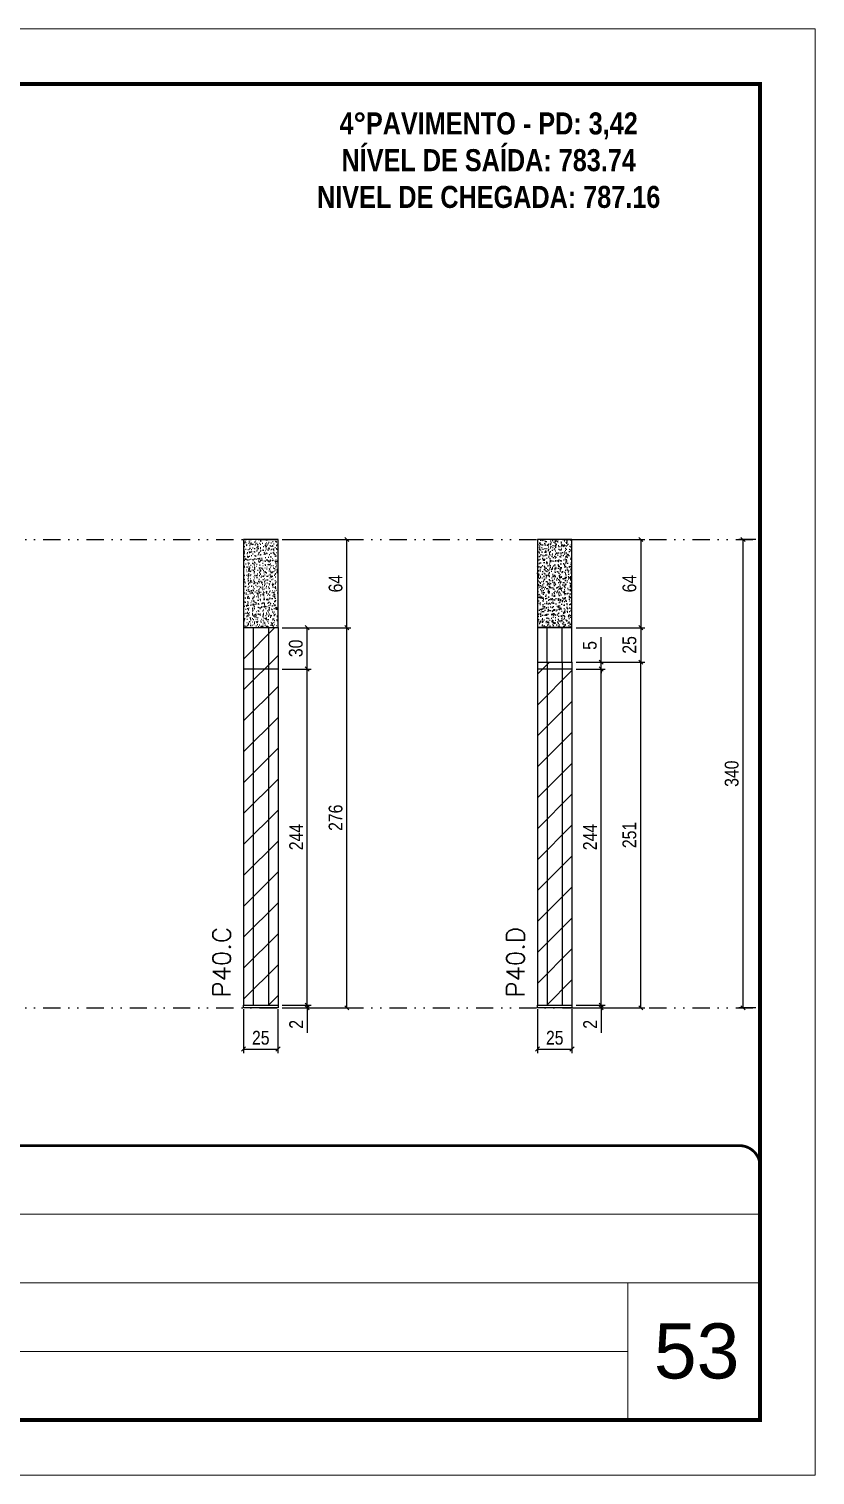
# Model space of a CAD drawing. Extents: x 14400 to 27878, y -21631 to 6985.
# Drawn here: x 15327 to 15898, y -8997 to -7947 of the extents above; entities that cross this region are included whole.
import ezdxf

# ---------------------------------------------------------------- set-up
doc = ezdxf.new("R2010")
doc.units = 0
for name, pattern in [('CONTINUO', [0]), ('DASHED', [0.75, 0.5, -0.25]), ('DIVIDE2', [0.625, 0.25, -0.125, 0, -0.125, 0, -0.125])]:
    doc.linetypes.add(name, pattern=pattern)
for name, color, linetype, lineweight in [('CARIMBO', 255, 'Continuous', 9), ('Folhas', 255, 'Continuous', 9), ('Hachura', 251, 'Continuous', 9), ('SARRAFO DE PRESSAO', 251, 'DASHED', 9), ('Texto Seção', 7, 'Continuous', 15)]:
    doc.layers.add(name, color=color, linetype=linetype, lineweight=lineweight)
for name, color, linetype in [('COTA', 241, 'Continuous'), ('NOMENCLATURA', 7, 'Continuous'), ('Nível', 160, 'Continuous'), ('Painéis', 200, 'Continuous'), ('SARR_2.2x7', 40, 'Continuous')]:
    doc.layers.add(name, color=color, linetype=linetype)
doc.styles.add('ARIAL', font='arial.ttf')
doc.styles.add('COTA TECNICA', font='techl___.ttf', dxfattribs={"height": 10})
doc.styles.add('COTA TECNICA-50', font='techl___.ttf', dxfattribs={"height": 10})
doc.styles.add('REGUA-120', font='ROMANS.shx', dxfattribs={"height": 15})
doc.styles.add('ROMANC', font='techb___.ttf', dxfattribs={"height": 2.5})
doc.dimstyles.new('COTA PAINEL-50', dxfattribs={"dimtxt": 10, "dimasz": 3, "dimexe": 3, "dimexo": 3, "dimgap": 3, "dimtad": 1, "dimdec": 1, "dimzin": 12, "dimdsep": 46, "dimtxsty": 'COTA TECNICA-50', "dimblk1": 'OBLIQUE', "dimblk2": 'OBLIQUE', "dimsah": 1, "dimcen": 0.9, "dimclrd": 4, "dimclre": 4, "dimclrt": 240, "dimadec": 1, "dimazin": 3, "dimtfac": 1, "dimtdec": 1, "dimtmove": 0, "dimatfit": 3, "dimfxl": 1, "dimtolj": 1, "dimtzin": 12, "dimarcsym": 0})
doc.dimstyles.new('PAINEL', dxfattribs={"dimtxt": 10, "dimasz": 3, "dimexe": 3, "dimexo": 3, "dimgap": 3, "dimtad": 1, "dimdec": 1, "dimzin": 12, "dimdsep": 46, "dimtxsty": 'COTA TECNICA', "dimblk1": 'OBLIQUE', "dimblk2": 'OBLIQUE', "dimsah": 1, "dimcen": 0.9, "dimclrd": 4, "dimclre": 4, "dimclrt": 240, "dimadec": 1, "dimazin": 3, "dimtfac": 1, "dimtdec": 1, "dimtmove": 0, "dimatfit": 3, "dimfxl": 1, "dimtolj": 1, "dimtzin": 12, "dimarcsym": 0})

# ---------------------------------------------------------------- blocks, each defined once
blk = doc.blocks.new('9999999999')
at = {"color": 30, "linetype": 'CONTINUO'}
for p, q in [((98564.6, 34379.6), (99584, 34379.6)), ((98564.6, 34329.8), (99488, 34329.8)), ((99584, 34329.8), (99488, 34329.8)), ((99488, 34329.8), (99488, 34230.2)), ((98564.6, 34280), (99488, 34280))]:
    blk.add_line(p, q, dxfattribs=at)
at = {"color": 30, "linetype": 'CONTINUO', "const_width": 2}
blk.add_lwpolyline([(99584, 34230.2), (99584, 34414.4, 0.414214), (99569, 34429.4), (98229, 34429.4, 0.414214), (98214, 34414.4), (98214, 34245.2, 0.414214), (98229, 34230.2), (99584, 34230.2)], format="xyb", dxfattribs=at)
at = {"layer": 'Folhas'}
blk.add_lwpolyline([(98139, 34190.2), (99624, 34190.2), (99624, 35240.2), (98139, 35240.2)], close=True, dxfattribs=at)
at = {"layer": 'Folhas', "color": 30, "const_width": 3}
blk.add_lwpolyline([(98214, 34230.2), (99584, 34230.2), (99584, 35200.2), (98214, 35200.2)], close=True, dxfattribs=at)
blk = doc.blocks.new('_Oblique')
at = {"color": 0, "linetype": 'ByBlock', "lineweight": -2}
blk.add_line((-0.5, -0.5), (0.5, 0.5), dxfattribs=at)
blk = doc.blocks.new('*D2046')
at = {"layer": 'COTA', "color": 4, "lineweight": -2, "transparency": 16777216}
for p, q in [((15855.5, -8317.5), (15843.1, -8317.5)), ((15846.1, -8657.5), (15846.1, -8317.5)), ((15855.5, -8657.5), (15843.1, -8657.5))]:
    blk.add_line(p, q, dxfattribs=at)
at = {"layer": 'Defpoints', "color": 0, "transparency": 16777216}
for p in [(15846.1, -8317.5), (15858.5, -8317.5), (15858.5, -8657.5)]:
    blk.add_point(p, dxfattribs=at)
at = {"layer": 'COTA', "color": 4, "lineweight": -2, "transparency": 16777216, "xscale": 3, "yscale": 3, "zscale": 3}
for p, rotation in [((15846.1, -8317.5), 90), ((15846.1, -8657.5), 270)]:
    blk.add_blockref('_Oblique', p, dxfattribs=dict(at, rotation=rotation))
at = {"layer": 'COTA', "color": 240, "transparency": 16777216, "insert": (15837.9, -8487.5), "char_height": 10, "attachment_point": 5, "rotation": 90, "style": 'COTA TECNICA'}
blk.add_mtext('\\A1;340', dxfattribs=at)
blk = doc.blocks.new('*D2449')
at = {"layer": 'COTA', "color": 4, "lineweight": -2, "transparency": 16777216}
for p, q in [((15483.2, -8658.5), (15483.2, -8690.4)), ((15508.2, -8658.5), (15508.2, -8690.4)), ((15483.2, -8687.4), (15508.2, -8687.4))]:
    blk.add_line(p, q, dxfattribs=at)
at = {"layer": 'Defpoints', "color": 0, "transparency": 16777216}
for p in [(15483.2, -8655.5), (15508.2, -8655.5), (15508.2, -8687.4)]:
    blk.add_point(p, dxfattribs=at)
at = {"layer": 'COTA', "color": 4, "lineweight": -2, "transparency": 16777216, "xscale": 3, "yscale": 3, "zscale": 3, "rotation": 180}
blk.add_blockref('_Oblique', (15483.2, -8687.4), dxfattribs=at)
at = {"layer": 'COTA', "color": 4, "lineweight": -2, "transparency": 16777216, "xscale": 3, "yscale": 3, "zscale": 3}
blk.add_blockref('_Oblique', (15508.2, -8687.4), dxfattribs=at)
at = {"layer": 'COTA', "color": 240, "transparency": 16777216, "insert": (15495.7, -8679.3), "char_height": 10, "attachment_point": 5, "style": 'COTA TECNICA'}
blk.add_mtext('\\A1;25', dxfattribs=at)
blk = doc.blocks.new('*D2450')
at = {"layer": 'COTA', "color": 4, "lineweight": -2, "transparency": 16777216}
for p, q in [((15511.2, -8655.5), (15532.4, -8655.5)), ((15511.2, -8657.5), (15532.4, -8657.5)), ((15529.4, -8655.5), (15529.4, -8652.5)), ((15529.4, -8655.5), (15529.4, -8657.5)), ((15529.4, -8657.5), (15529.4, -8675.6))]:
    blk.add_line(p, q, dxfattribs=at)
at = {"layer": 'Defpoints', "color": 0, "transparency": 16777216}
for p in [(15508.2, -8655.5), (15508.2, -8657.5), (15529.4, -8655.5)]:
    blk.add_point(p, dxfattribs=at)
at = {"layer": 'COTA', "color": 4, "lineweight": -2, "transparency": 16777216, "xscale": 3, "yscale": 3, "zscale": 3}
for p, rotation in [((15529.4, -8655.5), 270), ((15529.4, -8657.5), 90)]:
    blk.add_blockref('_Oblique', p, dxfattribs=dict(at, rotation=rotation))
at = {"layer": 'COTA', "color": 240, "transparency": 16777216, "insert": (15521.4, -8669.5), "char_height": 10, "attachment_point": 5, "rotation": 90, "style": 'COTA TECNICA-50'}
blk.add_mtext('\\A1;2', dxfattribs=at)
blk = doc.blocks.new('*D2451')
at = {"layer": 'COTA', "color": 4, "lineweight": -2, "transparency": 16777216}
for p, q in [((15511.2, -8381.5), (15561.2, -8381.5)), ((15558.2, -8657.5), (15558.2, -8381.5)), ((15511.2, -8657.5), (15561.2, -8657.5))]:
    blk.add_line(p, q, dxfattribs=at)
at = {"layer": 'Defpoints', "color": 0, "transparency": 16777216}
for p in [(15508.2, -8381.5), (15558.2, -8381.5), (15508.2, -8657.5)]:
    blk.add_point(p, dxfattribs=at)
at = {"layer": 'COTA', "color": 4, "lineweight": -2, "transparency": 16777216, "xscale": 3, "yscale": 3, "zscale": 3}
for p, rotation in [((15558.2, -8381.5), 90), ((15558.2, -8657.5), 270)]:
    blk.add_blockref('_Oblique', p, dxfattribs=dict(at, rotation=rotation))
at = {"layer": 'COTA', "color": 240, "transparency": 16777216, "insert": (15550.1, -8519.5), "char_height": 10, "attachment_point": 5, "rotation": 90, "style": 'COTA TECNICA-50'}
blk.add_mtext('\\A1;276', dxfattribs=at)
blk = doc.blocks.new('*D2452')
at = {"layer": 'COTA', "color": 4, "lineweight": -2, "transparency": 16777216}
for p, q in [((15511.2, -8317.5), (15561.2, -8317.5)), ((15558.2, -8381.5), (15558.2, -8317.5)), ((15511.2, -8381.5), (15561.2, -8381.5))]:
    blk.add_line(p, q, dxfattribs=at)
at = {"layer": 'Defpoints', "color": 0, "transparency": 16777216}
for p in [(15508.2, -8317.5), (15558.2, -8317.5), (15508.2, -8381.5)]:
    blk.add_point(p, dxfattribs=at)
at = {"layer": 'COTA', "color": 4, "lineweight": -2, "transparency": 16777216, "xscale": 3, "yscale": 3, "zscale": 3}
for p, rotation in [((15558.2, -8317.5), 90), ((15558.2, -8381.5), 270)]:
    blk.add_blockref('_Oblique', p, dxfattribs=dict(at, rotation=rotation))
at = {"layer": 'COTA', "color": 240, "transparency": 16777216, "insert": (15550.1, -8349.5), "char_height": 10, "attachment_point": 5, "rotation": 90, "style": 'COTA TECNICA'}
blk.add_mtext('\\A1;64', dxfattribs=at)
blk = doc.blocks.new('*D2464')
at = {"layer": 'COTA', "color": 4, "lineweight": -2, "transparency": 16777216}
for p, q in [((15511.2, -8411.5), (15532.4, -8411.5)), ((15529.4, -8655.5), (15529.4, -8411.5)), ((15511.2, -8655.5), (15532.4, -8655.5))]:
    blk.add_line(p, q, dxfattribs=at)
at = {"layer": 'Defpoints', "color": 0, "transparency": 16777216}
for p in [(15508.2, -8411.5), (15529.4, -8411.5), (15508.2, -8655.5)]:
    blk.add_point(p, dxfattribs=at)
at = {"layer": 'COTA', "color": 4, "lineweight": -2, "transparency": 16777216, "xscale": 3, "yscale": 3, "zscale": 3}
for p, rotation in [((15529.4, -8411.5), 90), ((15529.4, -8655.5), 270)]:
    blk.add_blockref('_Oblique', p, dxfattribs=dict(at, rotation=rotation))
at = {"layer": 'COTA', "color": 240, "transparency": 16777216, "insert": (15521.4, -8533.5), "char_height": 10, "attachment_point": 5, "rotation": 90, "style": 'COTA TECNICA'}
blk.add_mtext('\\A1;244', dxfattribs=at)
blk = doc.blocks.new('*D2465')
at = {"layer": 'COTA', "color": 4, "lineweight": -2, "transparency": 16777216}
for p, q in [((15511.2, -8381.5), (15532.4, -8381.5)), ((15529.4, -8411.5), (15529.4, -8381.5)), ((15511.2, -8411.5), (15532.4, -8411.5))]:
    blk.add_line(p, q, dxfattribs=at)
at = {"layer": 'Defpoints', "color": 0, "transparency": 16777216}
for p in [(15508.2, -8381.5), (15529.4, -8381.5), (15508.2, -8411.5)]:
    blk.add_point(p, dxfattribs=at)
at = {"layer": 'COTA', "color": 4, "lineweight": -2, "transparency": 16777216, "xscale": 3, "yscale": 3, "zscale": 3}
for p, rotation in [((15529.4, -8381.5), 90), ((15529.4, -8411.5), 270)]:
    blk.add_blockref('_Oblique', p, dxfattribs=dict(at, rotation=rotation))
at = {"layer": 'COTA', "color": 240, "transparency": 16777216, "insert": (15521.2, -8396.5), "char_height": 10, "attachment_point": 5, "rotation": 90, "style": 'COTA TECNICA'}
blk.add_mtext('\\A1;30', dxfattribs=at)
blk = doc.blocks.new('*D2453')
at = {"layer": 'COTA', "color": 4, "lineweight": -2, "transparency": 16777216}
for p, q in [((15696.8, -8658.5), (15696.8, -8690.4)), ((15721.8, -8658.5), (15721.8, -8690.4)), ((15696.8, -8687.4), (15721.8, -8687.4))]:
    blk.add_line(p, q, dxfattribs=at)
at = {"layer": 'Defpoints', "color": 0, "transparency": 16777216}
for p in [(15696.8, -8655.5), (15721.8, -8655.5), (15721.8, -8687.4)]:
    blk.add_point(p, dxfattribs=at)
at = {"layer": 'COTA', "color": 4, "lineweight": -2, "transparency": 16777216, "xscale": 3, "yscale": 3, "zscale": 3, "rotation": 180}
blk.add_blockref('_Oblique', (15696.8, -8687.4), dxfattribs=at)
at = {"layer": 'COTA', "color": 4, "lineweight": -2, "transparency": 16777216, "xscale": 3, "yscale": 3, "zscale": 3}
blk.add_blockref('_Oblique', (15721.8, -8687.4), dxfattribs=at)
at = {"layer": 'COTA', "color": 240, "transparency": 16777216, "insert": (15709.3, -8679.3), "char_height": 10, "attachment_point": 5, "style": 'COTA TECNICA'}
blk.add_mtext('\\A1;25', dxfattribs=at)
blk = doc.blocks.new('*D2454')
at = {"layer": 'COTA', "color": 4, "lineweight": -2, "transparency": 16777216}
for p, q in [((15724.8, -8655.5), (15746, -8655.5)), ((15724.8, -8657.5), (15746, -8657.5)), ((15743, -8655.5), (15743, -8652.5)), ((15743, -8655.5), (15743, -8657.5)), ((15743, -8657.5), (15743, -8675.6))]:
    blk.add_line(p, q, dxfattribs=at)
at = {"layer": 'Defpoints', "color": 0, "transparency": 16777216}
for p in [(15721.8, -8655.5), (15721.8, -8657.5), (15743, -8655.5)]:
    blk.add_point(p, dxfattribs=at)
at = {"layer": 'COTA', "color": 4, "lineweight": -2, "transparency": 16777216, "xscale": 3, "yscale": 3, "zscale": 3}
for p, rotation in [((15743, -8655.5), 270), ((15743, -8657.5), 90)]:
    blk.add_blockref('_Oblique', p, dxfattribs=dict(at, rotation=rotation))
at = {"layer": 'COTA', "color": 240, "transparency": 16777216, "insert": (15735, -8669.5), "char_height": 10, "attachment_point": 5, "rotation": 90, "style": 'COTA TECNICA-50'}
blk.add_mtext('\\A1;2', dxfattribs=at)
blk = doc.blocks.new('*D2455')
at = {"layer": 'COTA', "color": 4, "lineweight": -2, "transparency": 16777216}
for p, q in [((15724.8, -8406.5), (15774.8, -8406.5)), ((15771.8, -8657.5), (15771.8, -8406.5)), ((15724.8, -8657.5), (15774.8, -8657.5))]:
    blk.add_line(p, q, dxfattribs=at)
at = {"layer": 'Defpoints', "color": 0, "transparency": 16777216}
for p in [(15721.8, -8406.5), (15771.8, -8406.5), (15721.8, -8657.5)]:
    blk.add_point(p, dxfattribs=at)
at = {"layer": 'COTA', "color": 4, "lineweight": -2, "transparency": 16777216, "xscale": 3, "yscale": 3, "zscale": 3}
for p, rotation in [((15771.8, -8406.5), 90), ((15771.8, -8657.5), 270)]:
    blk.add_blockref('_Oblique', p, dxfattribs=dict(at, rotation=rotation))
at = {"layer": 'COTA', "color": 240, "transparency": 16777216, "insert": (15763.6, -8532), "char_height": 10, "attachment_point": 5, "rotation": 90, "style": 'COTA TECNICA-50'}
blk.add_mtext('\\A1;251', dxfattribs=at)
blk = doc.blocks.new('*D2466')
at = {"layer": 'COTA', "color": 4, "lineweight": -2, "transparency": 16777216}
for p, q in [((15724.8, -8411.5), (15746, -8411.5)), ((15743, -8655.5), (15743, -8411.5)), ((15724.8, -8655.5), (15746, -8655.5))]:
    blk.add_line(p, q, dxfattribs=at)
at = {"layer": 'Defpoints', "color": 0, "transparency": 16777216}
for p in [(15721.8, -8411.5), (15743, -8411.5), (15721.8, -8655.5)]:
    blk.add_point(p, dxfattribs=at)
at = {"layer": 'COTA', "color": 4, "lineweight": -2, "transparency": 16777216, "xscale": 3, "yscale": 3, "zscale": 3}
for p, rotation in [((15743, -8411.5), 90), ((15743, -8655.5), 270)]:
    blk.add_blockref('_Oblique', p, dxfattribs=dict(at, rotation=rotation))
at = {"layer": 'COTA', "color": 240, "transparency": 16777216, "insert": (15734.9, -8533.5), "char_height": 10, "attachment_point": 5, "rotation": 90, "style": 'COTA TECNICA'}
blk.add_mtext('\\A1;244', dxfattribs=at)
blk = doc.blocks.new('*D2467')
at = {"layer": 'COTA', "color": 4, "lineweight": -2, "transparency": 16777216}
for p, q in [((15743, -8406.5), (15743, -8388.4)), ((15724.8, -8406.5), (15746, -8406.5)), ((15743, -8411.5), (15743, -8406.5)), ((15724.8, -8411.5), (15746, -8411.5)), ((15743, -8411.5), (15743, -8414.5))]:
    blk.add_line(p, q, dxfattribs=at)
at = {"layer": 'Defpoints', "color": 0, "transparency": 16777216}
for p in [(15721.8, -8406.5), (15743, -8406.5), (15721.8, -8411.5)]:
    blk.add_point(p, dxfattribs=at)
at = {"layer": 'COTA', "color": 4, "lineweight": -2, "transparency": 16777216, "xscale": 3, "yscale": 3, "zscale": 3}
for p, rotation in [((15743, -8406.5), 270), ((15743, -8411.5), 90)]:
    blk.add_blockref('_Oblique', p, dxfattribs=dict(at, rotation=rotation))
at = {"layer": 'COTA', "color": 240, "transparency": 16777216, "insert": (15734.8, -8394.4), "char_height": 10, "attachment_point": 5, "rotation": 90, "style": 'COTA TECNICA'}
blk.add_mtext('\\A1;5', dxfattribs=at)
blk = doc.blocks.new('*D4506')
at = {"layer": 'COTA', "color": 4, "lineweight": -2, "transparency": 16777216}
for p, q in [((15724.8, -8317.5), (15774.8, -8317.5)), ((15771.8, -8317.5), (15771.8, -8381.5)), ((15724.8, -8381.5), (15774.8, -8381.5))]:
    blk.add_line(p, q, dxfattribs=at)
at = {"layer": 'Defpoints', "color": 0, "transparency": 16777216}
for p in [(15721.8, -8317.5), (15721.8, -8381.5), (15771.8, -8381.5)]:
    blk.add_point(p, dxfattribs=at)
at = {"layer": 'COTA', "color": 4, "lineweight": -2, "transparency": 16777216, "xscale": 3, "yscale": 3, "zscale": 3}
for p, rotation in [((15771.8, -8317.5), 90), ((15771.8, -8381.5), 270)]:
    blk.add_blockref('_Oblique', p, dxfattribs=dict(at, rotation=rotation))
at = {"layer": 'COTA', "color": 240, "transparency": 16777216, "insert": (15763.6, -8349.5), "char_height": 10, "attachment_point": 5, "rotation": 90, "style": 'COTA TECNICA'}
blk.add_mtext('\\A1;64', dxfattribs=at)
blk = doc.blocks.new('*D4507')
at = {"layer": 'COTA', "color": 4, "lineweight": -2, "transparency": 16777216}
for p, q in [((15724.8, -8381.5), (15774.8, -8381.5)), ((15771.8, -8381.5), (15771.8, -8406.5)), ((15724.8, -8406.5), (15774.8, -8406.5))]:
    blk.add_line(p, q, dxfattribs=at)
at = {"layer": 'Defpoints', "color": 0, "transparency": 16777216}
for p in [(15721.8, -8381.5), (15721.8, -8406.5), (15771.8, -8406.5)]:
    blk.add_point(p, dxfattribs=at)
at = {"layer": 'COTA', "color": 4, "lineweight": -2, "transparency": 16777216, "xscale": 3, "yscale": 3, "zscale": 3}
for p, rotation in [((15771.8, -8381.5), 90), ((15771.8, -8406.5), 270)]:
    blk.add_blockref('_Oblique', p, dxfattribs=dict(at, rotation=rotation))
at = {"layer": 'COTA', "color": 240, "transparency": 16777216, "insert": (15763.6, -8394), "char_height": 10, "attachment_point": 5, "rotation": 90, "style": 'COTA TECNICA'}
blk.add_mtext('\\A1;25', dxfattribs=at)

msp = doc.modelspace()

# ---------------------------------------------------------------- hatches: boundary and pattern name
at = {"layer": 'COTA'}
h = msp.add_hatch(dxfattribs=at)
h.set_pattern_fill('AR-CONC', color=256, scale=0.03)
h.set_pattern_definition([(50, (-4755, -3205.7253), (5.4655401, -0.4781726), [0.5715, -6.2865]), (355, (-4755, -3205.7253), (-1.0573026, 5.7317054), [0.4572, -5.0292175]), (100.451445, (-4754.5445, -3205.765), (4.4082374, 5.2535326), [0.4857003, -5.3427073]), (46.1842, (-4755, -3204.201), (8.1323712, -1.2612698), [0.85725, -9.42975]), (96.635558, (-4754.322, -3204.3064), (7.122124, 7.4227837), [0.7285507, -8.0140682]), (351.18415, (-4755, -3204.201), (7.122124, 7.4227837), [0.685799, -7.543792]), (21, (-4754.238, -3204.5823), (4.5484317, -3.0679559), [0.5715, -6.2865]), (326, (-4754.238, -3204.5823), (1.8540609, 5.525639), [0.4572, -5.0292]), (71.451445, (-4753.859, -3204.838), (6.4024926, 2.457683), [0.4857003, -5.3426981]), (37.5, (-4755, -3205.7253), (0.0926581, 2.53665117), [0, -4.96824, 0, -5.1054, 0, -5.04825]), (7.5, (-4755, -3205.7253), (2.00458988, 3.00541724), [0, -2.91084, 0, -4.85394, 0, -1.92405]), (327.5, (-4756.6993, -3205.7253), (4.06771786, -0.17186232), [0, -1.905, 0, -5.9436, 0, -7.8867]), (317.5, (-4757.4613, -3205.7253), (4.44387544, 0.76279473), [0, -2.4765, 0, -3.94716, 0, -5.6007])])
h.paths.add_polyline_path([(15508.25, -8317.47), (15483.25, -8317.47), (15483.25, -8381.47), (15508.25, -8381.47)])
h = msp.add_hatch(dxfattribs=at)
h.set_pattern_fill('AR-CONC', color=256, scale=0.03)
h.paths.add_polyline_path([(15721.76, -8317.47), (15696.76, -8317.47), (15696.76, -8381.47), (15721.76, -8381.47)])
at = {"layer": 'Hachura'}
h = msp.add_hatch(dxfattribs=at)
h.set_pattern_fill('ANSI31', color=256, scale=5)
h.paths.add_polyline_path([(14793.27, -8331.47), (14661.27, -8331.47), (14661.27, -8381.47), (14606.27, -8381.47), (14606.27, -8411.47), (14827.27, -8411.47), (14827.27, -8381.47), (14793.27, -8381.47)])
h.paths.add_polyline_path([(14827.27, -8411.47), (14606.27, -8411.47), (14606.27, -8533.47), (14827.27, -8533.47)])
h.paths.add_polyline_path([(14827.27, -8533.47), (14606.27, -8533.47), (14606.27, -8655.47), (14827.27, -8655.47)])
h.paths.add_polyline_path([(15260.02, -8533.47), (15039.02, -8533.47), (15039.02, -8655.47), (15260.02, -8655.47)])
h.paths.add_polyline_path([(15260.02, -8411.47), (15039.02, -8411.47), (15039.02, -8533.47), (15260.02, -8533.47)])
h.paths.add_polyline_path([(15205.02, -8331.47), (15073.02, -8331.47), (15073.02, -8381.47), (15039.02, -8381.47), (15039.02, -8411.47), (15260.02, -8411.47), (15260.02, -8381.47), (15205.02, -8381.47)])
h.paths.add_polyline_path([(15508.25, -8381.47), (15483.25, -8381.47), (15483.25, -8411.47), (15508.25, -8411.47)])
h.paths.add_polyline_path([(15508.25, -8411.47), (15483.25, -8411.47), (15483.25, -8655.47), (15508.25, -8655.47)])
h.paths.add_polyline_path([(15721.76, -8411.47), (15696.76, -8411.47), (15696.76, -8655.47), (15721.76, -8655.47)])
h.paths.add_polyline_path([(15721.76, -8406.47), (15696.76, -8406.47), (15696.76, -8411.47), (15721.76, -8411.47)])

# ---------------------------------------------------------------- linework, layer by layer
at = {"layer": 'COTA'}
for points in [[(15483.25, -8381.47), (15508.25, -8381.47), (15508.25, -8317.47), (15483.25, -8317.47)], [(15696.76, -8381.47), (15721.76, -8381.47), (15721.76, -8317.47), (15696.76, -8317.47)]]:
    msp.add_lwpolyline(points, close=True, dxfattribs=at)
at = {"layer": 'Nível', "color": 4, "linetype": 'DIVIDE2', "ltscale": 50}
for p, q in [((14488.47, -8317.47), (15858.47, -8317.47)), ((14488.47, -8657.47), (15858.47, -8657.47))]:
    msp.add_line(p, q, dxfattribs=at)
at = {"layer": 'Painéis'}
for p, q in [((15483.25, -8381.47), (15483.25, -8655.47)), ((15483.25, -8381.47), (15508.25, -8381.47)), ((15483.25, -8381.47), (15508.25, -8381.47)), ((15508.25, -8381.47), (15508.25, -8655.47)), ((15696.76, -8406.47), (15696.76, -8655.47)), ((15696.76, -8406.47), (15721.76, -8406.47)), ((15721.76, -8406.47), (15721.76, -8655.47)), ((15483.25, -8411.47), (15508.25, -8411.47)), ((15696.76, -8411.47), (15721.76, -8411.47)), ((15483.25, -8655.47), (15508.25, -8655.47)), ((15483.25, -8655.47), (15508.25, -8655.47)), ((15483.25, -8657.47), (15483.25, -8655.47)), ((15508.25, -8657.47), (15483.25, -8657.47)), ((15508.25, -8655.47), (15508.25, -8657.47)), ((15696.76, -8655.47), (15721.76, -8655.47)), ((15696.76, -8655.47), (15721.76, -8655.47)), ((15696.76, -8657.47), (15696.76, -8655.47)), ((15721.76, -8657.47), (15696.76, -8657.47)), ((15721.76, -8655.47), (15721.76, -8657.47))]:
    msp.add_line(p, q, dxfattribs=at)
msp.add_lwpolyline([(15696.76, -8406.47), (15721.76, -8406.47), (15721.76, -8381.47), (15696.76, -8381.47)], close=True, dxfattribs=at)
at = {"layer": 'SARR_2.2x7'}
for p, q in [((15490.25, -8381.47), (15490.25, -8655.47)), ((15501.25, -8381.47), (15501.25, -8655.47)), ((15703.76, -8406.47), (15703.76, -8381.47)), ((15714.76, -8406.47), (15714.76, -8381.47)), ((15703.76, -8406.47), (15703.76, -8655.47)), ((15714.76, -8406.47), (15714.76, -8655.47))]:
    msp.add_line(p, q, dxfattribs=at)

# ---------------------------------------------------------------- block references
at = {"layer": 'SARRAFO DE PRESSAO', "color": 6, "linetype": 'ByBlock'}
msp.add_blockref('9999999999', (-83725.51, -43186.95), dxfattribs=at)

# ---------------------------------------------------------------- texts
at = {"layer": 'CARIMBO', "style": 'ARIAL'}
msp.add_text('53', height=40, dxfattribs=at).set_placement((15781.33, -8926.61))
at = {"layer": 'NOMENCLATURA', "color": 2, "insert": (15661.31, -7980.69), "char_height": 16, "attachment_point": 2, "style": 'ROMANC'}
msp.add_mtext_dynamic_manual_height_columns('\\P4°PAVIMENTO - PD: 3,42\\PNÍVEL DE SAÍDA: 783.74\\PNIVEL DE CHEGADA: 787.16', width=432.3511, gutter_width=1, heights=[0], dxfattribs=at)
at = {"layer": 'Texto Seção', "char_height": 13, "width": 370.6998, "attachment_point": 7, "rotation": 90, "style": 'REGUA-120'}
for s, insert in [('P40.C', (15473.8, -8650.05)), ('P40.D', (15687.31, -8650.05))]:
    msp.add_mtext(s, dxfattribs=dict(at, insert=insert))

# ---------------------------------------------------------------- dimensions: what is measured, and where the dimension line sits
at = {"layer": 'COTA'}
for base, p1, p2, dimstyle, picture, middle in [((15558.24, -8317.47), (15508.25, -8381.47), (15508.25, -8317.47), 'PAINEL', '*D2452', (15550.13, -8349.47)), ((15771.75, -8381.47), (15721.76, -8317.47), (15721.76, -8381.47), 'PAINEL', '*D4506', (15763.65, -8349.47)), ((15846.09, -8317.47), (15858.47, -8657.47), (15858.47, -8317.47), 'PAINEL', '*D2046', (15837.87, -8487.47)), ((15558.24, -8381.47), (15508.25, -8657.47), (15508.25, -8381.47), 'COTA PAINEL-50', '*D2451', (15550.13, -8519.47)), ((15529.44, -8381.47), (15508.25, -8411.47), (15508.25, -8381.47), 'PAINEL', '*D2465', (15521.22, -8396.47)), ((15771.75, -8406.47), (15721.76, -8381.47), (15721.76, -8406.47), 'PAINEL', '*D4507', (15763.64, -8393.97)), ((15742.96, -8406.47), (15721.76, -8411.47), (15721.76, -8406.47), 'PAINEL', '*D2467', (15734.85, -8394.42)), ((15529.44, -8411.47), (15508.25, -8655.47), (15508.25, -8411.47), 'PAINEL', '*D2464', (15521.37, -8533.47)), ((15771.75, -8406.47), (15721.76, -8657.47), (15721.76, -8406.47), 'COTA PAINEL-50', '*D2455', (15763.64, -8531.97)), ((15742.96, -8411.47), (15721.76, -8655.47), (15721.76, -8411.47), 'PAINEL', '*D2466', (15734.88, -8533.47))]:
    dim = msp.add_linear_dim(base=base, p1=p1, p2=p2, angle=90, dimstyle=dimstyle, dxfattribs=at)
    dim.commit()
    dim.dimension.update_dxf_attribs({"geometry": picture, "text_midpoint": middle})
for base, p1, p2, picture, middle in [((15508.25, -8687.36), (15483.25, -8655.47), (15508.25, -8655.47), '*D2449', (15495.75, -8679.25)), ((15721.76, -8687.36), (15696.76, -8655.47), (15721.76, -8655.47), '*D2453', (15709.26, -8679.25))]:
    dim = msp.add_linear_dim(base=base, p1=p1, p2=p2, dimstyle='PAINEL', override={"dimarcsym": 2}, dxfattribs=at)
    dim.commit()
    dim.dimension.update_dxf_attribs({"geometry": picture, "text_midpoint": middle})
for base, p1, p2, picture, middle in [((15529.44, -8655.47), (15508.25, -8657.47), (15508.25, -8655.47), '*D2450', (15529.44, -8669.52)), ((15742.96, -8655.47), (15721.76, -8657.47), (15721.76, -8655.47), '*D2454', (15742.96, -8669.52))]:
    dim = msp.add_linear_dim(base=base, p1=p1, p2=p2, angle=90, dimstyle='COTA PAINEL-50', dxfattribs=at)
    dim.commit()
    dim.dimension.update_dxf_attribs({"geometry": picture, "text_midpoint": middle, "dimtype": 160})

doc.saveas('drawing.dxf')
